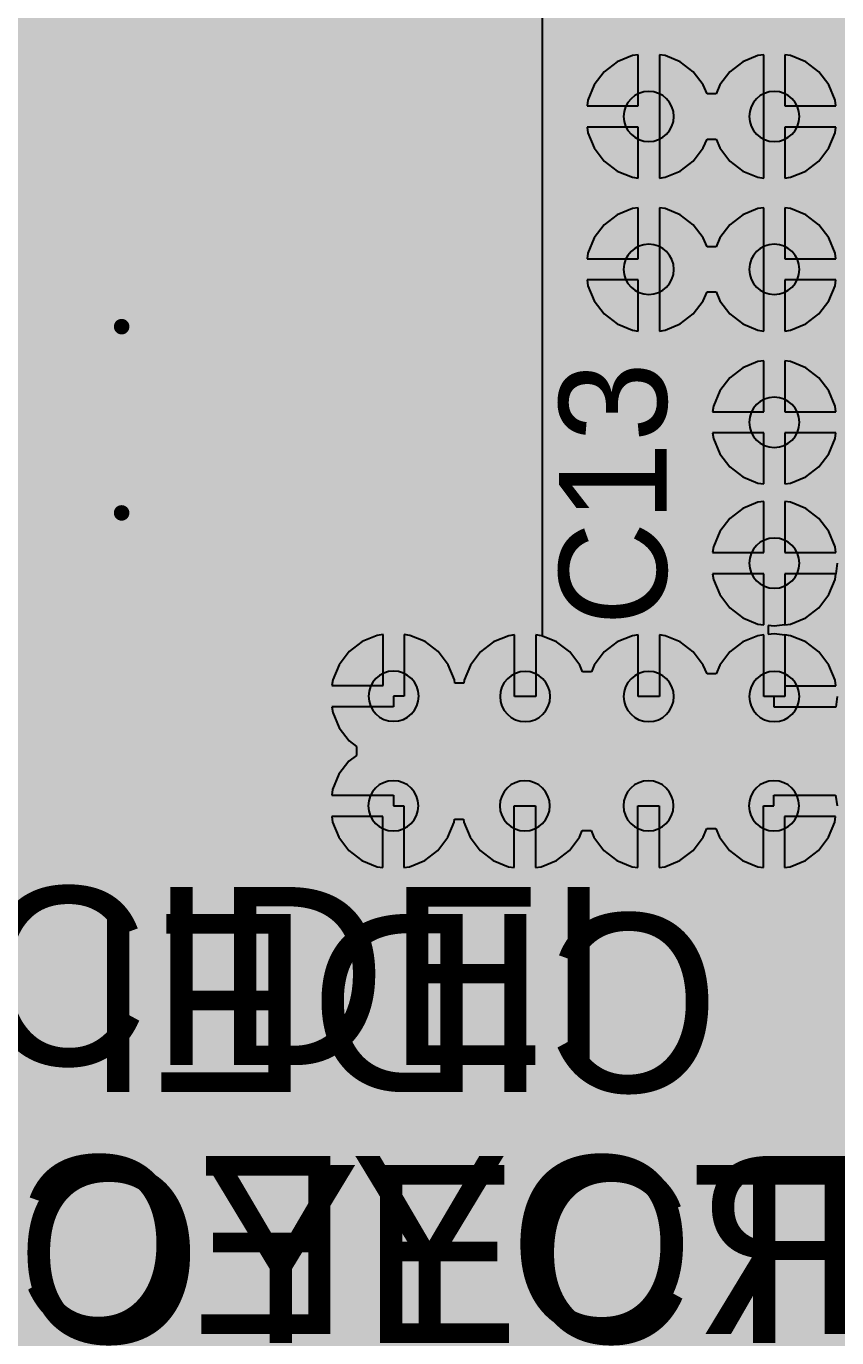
# Model space of a CAD drawing. Extents: x 0.11 to 5.41, y 1.37 to 6.94.
# Drawn here: x 4.278 to 4.73, y 4.753 to 5.484 of the extents above; entities that cross this region are included whole.
import ezdxf

# ---------------------------------------------------------------- set-up
doc = ezdxf.new("R2010")
doc.units = 0
doc.layers.get('0').update_dxf_attribs({"linetype": 'CONTINUOUS'})
for name, color, linetype in [('BOTTOMLAYER', 5, 'CONTINUOUS'), ('BOTTOMOVERLAY', 54, 'CONTINUOUS'), ('BOTTOMSOLDER', 6, 'CONTINUOUS'), ('DRILLDRAWING', 1, 'CONTINUOUS'), ('MULTILAYER', 9, 'CONTINUOUS'), ('TOPLAYER', 1, 'CONTINUOUS'), ('TOPOVERLAY', 2, 'CONTINUOUS'), ('TOPPASTE', 8, 'CONTINUOUS'), ('TOPSOLDER', 216, 'CONTINUOUS')]:
    doc.layers.add(name, color=color, linetype=linetype)

# ---------------------------------------------------------------- blocks, each defined once
blk = doc.blocks.new('ABLS_XTAL_8')
at = {"layer": 'TOPLAYER'}
for points, const_width in [([(-0.24213, 0.04134), (-0.24213, -0.04134)], 0.11024), ([(-0.13189, 0.04134), (-0.13189, -0.04134)], 0.11024), ([(0.13189, 0.04134), (0.13189, -0.04134)], 0.11024), ([(0.24213, 0.04134), (0.24213, -0.04134)], 0.11024), ([(-0.29724, 0.02067), (-0.07677, 0.02067)], 0.04134), ([(0.07677, 0.02067), (0.29724, 0.02067)], 0.04134), ([(-0.29724, -0.02067), (-0.07677, -0.02067)], 0.04134), ([(0.07677, -0.02067), (0.29724, -0.02067)], 0.04134)]:
    blk.add_lwpolyline(points, dxfattribs=dict(at, const_width=const_width))
at = {"layer": 'TOPLAYER', "const_width": 0.04134}
for points in [[(-0.20768, 0, 1), (-0.16634, 0, 1)], [(0.16634, 0, 1), (0.20768, 0, 1)]]:
    blk.add_lwpolyline(points, format="xyb", close=True, dxfattribs=at)
at = {"layer": 'TOPOVERLAY', "const_width": 0.01}
for points in [[(-0.35433, 0.11236), (0.35433, 0.11236)], [(-0.35433, 0.11236), (-0.35433, -0.11118)], [(0.35433, 0.11236), (0.35433, -0.11118)], [(-0.35433, -0.11118), (0.35433, -0.11118)]]:
    blk.add_lwpolyline(points, dxfattribs=at)
at = {"layer": 'TOPOVERLAY', "const_width": 0.005}
for points in [[(-0.35683, 0.11236, 1), (-0.35183, 0.11236, 1)], [(-0.35683, 0.11236, 1), (-0.35183, 0.11236, 1)], [(0.35183, 0.11236, 1), (0.35683, 0.11236, 1)], [(0.35183, 0.11236, 1), (0.35683, 0.11236, 1)], [(-0.35683, -0.11118, 1), (-0.35183, -0.11118, 1)], [(-0.35683, -0.11118, 1), (-0.35183, -0.11118, 1)], [(0.35183, -0.11118, 1), (0.35683, -0.11118, 1)], [(0.35183, -0.11118, 1), (0.35683, -0.11118, 1)]]:
    blk.add_lwpolyline(points, format="xyb", close=True, dxfattribs=at)
at = {"layer": 'TOPPASTE'}
for points, const_width in [([(-0.24213, 0.04134), (-0.24213, -0.04134)], 0.11024), ([(-0.13189, 0.04134), (-0.13189, -0.04134)], 0.11024), ([(0.13189, 0.04134), (0.13189, -0.04134)], 0.11024), ([(0.24213, 0.04134), (0.24213, -0.04134)], 0.11024), ([(-0.29724, 0.02067), (-0.07677, 0.02067)], 0.04134), ([(0.07677, 0.02067), (0.29724, 0.02067)], 0.04134), ([(-0.29724, -0.02067), (-0.07677, -0.02067)], 0.04134), ([(0.07677, -0.02067), (0.29724, -0.02067)], 0.04134)]:
    blk.add_lwpolyline(points, dxfattribs=dict(at, const_width=const_width))
at = {"layer": 'TOPPASTE', "const_width": 0.04134}
for points in [[(-0.20768, 0, 1), (-0.16634, 0, 1)], [(0.16634, 0, 1), (0.20768, 0, 1)]]:
    blk.add_lwpolyline(points, format="xyb", close=True, dxfattribs=at)
at = {"layer": 'TOPSOLDER'}
for points, const_width in [([(-0.24705, 0.05118), (-0.24705, -0.05118)], 0.12008), ([(-0.12697, 0.05118), (-0.12697, -0.05118)], 0.12008), ([(0.12697, 0.05118), (0.12697, -0.05118)], 0.12008), ([(0.24705, 0.05118), (0.24705, -0.05118)], 0.12008), ([(-0.30709, 0.02559), (-0.06693, 0.02559)], 0.05118), ([(0.06693, 0.02559), (0.30709, 0.02559)], 0.05118), ([(-0.30709, -0.02559), (-0.06693, -0.02559)], 0.05118), ([(0.06693, -0.02559), (0.30709, -0.02559)], 0.05118)]:
    blk.add_lwpolyline(points, dxfattribs=dict(at, const_width=const_width))
at = {"layer": 'TOPSOLDER', "const_width": 0.05118}
for points in [[(-0.2126, 0, 1), (-0.16142, 0, 1)], [(0.16142, 0, 1), (0.2126, 0, 1)]]:
    blk.add_lwpolyline(points, format="xyb", close=True, dxfattribs=at)
blk = doc.blocks.new('0805__2012__P_______86')
at = {"layer": 'TOPLAYER'}
for points, const_width in [([(-0.00787, 0.02559), (-0.00787, -0.02559)], 0.01575), ([(0.00787, 0.02559), (0.00787, -0.02559)], 0.01575), ([(0.05512, 0.02559), (0.05512, -0.02559)], 0.01575), ([(0.07087, 0.02559), (0.07087, -0.02559)], 0.01575), ([(-0.01575, 0.0128), (0.01575, 0.0128)], 0.02559), ([(0.04724, 0.0128), (0.07874, 0.0128)], 0.02559), ([(-0.01575, -0.0128), (0.01575, -0.0128)], 0.02559), ([(0.04724, -0.0128), (0.07874, -0.0128)], 0.02559)]:
    blk.add_lwpolyline(points, dxfattribs=dict(at, const_width=const_width))
at = {"layer": 'TOPLAYER', "const_width": 0.01575}
for points in [[(-0.00787, 0, 1), (0.00787, 0, 1)], [(0.05512, 0, 1), (0.07087, 0, 1)]]:
    blk.add_lwpolyline(points, format="xyb", close=True, dxfattribs=at)
at = {"layer": 'TOPOVERLAY', "const_width": 0.01}
for points in [[(0.09843, 0.03937), (-0.03937, 0.03937)], [(-0.03937, -0.03937), (-0.03937, 0.03937)], [(-0.0315, 0.03937), (-0.03937, 0.03937)], [(0.09843, -0.03937), (0.09843, 0.03937)], [(0.09843, -0.03937), (-0.03937, -0.03937)]]:
    blk.add_lwpolyline(points, dxfattribs=at)
at = {"layer": 'TOPOVERLAY', "const_width": 0.005}
for points in [[(-0.04187, 0.03937, 1), (-0.03687, 0.03937, 1)], [(-0.04187, 0.03937, 1), (-0.03687, 0.03937, 1)], [(-0.04187, 0.03937, 1), (-0.03687, 0.03937, 1)], [(-0.034, 0.03937, 1), (-0.029, 0.03937, 1)], [(0.09593, 0.03937, 1), (0.10093, 0.03937, 1)], [(0.09593, 0.03937, 1), (0.10093, 0.03937, 1)], [(-0.04187, -0.03937, 1), (-0.03687, -0.03937, 1)], [(-0.04187, -0.03937, 1), (-0.03687, -0.03937, 1)], [(0.09593, -0.03937, 1), (0.10093, -0.03937, 1)], [(0.09593, -0.03937, 1), (0.10093, -0.03937, 1)]]:
    blk.add_lwpolyline(points, format="xyb", close=True, dxfattribs=at)
at = {"layer": 'TOPPASTE'}
for points, const_width in [([(-0.00787, 0.02559), (-0.00787, -0.02559)], 0.01575), ([(0.00787, 0.02559), (0.00787, -0.02559)], 0.01575), ([(0.05512, 0.02559), (0.05512, -0.02559)], 0.01575), ([(0.07087, 0.02559), (0.07087, -0.02559)], 0.01575), ([(-0.01575, 0.0128), (0.01575, 0.0128)], 0.02559), ([(0.04724, 0.0128), (0.07874, 0.0128)], 0.02559), ([(-0.01575, -0.0128), (0.01575, -0.0128)], 0.02559), ([(0.04724, -0.0128), (0.07874, -0.0128)], 0.02559)]:
    blk.add_lwpolyline(points, dxfattribs=dict(at, const_width=const_width))
at = {"layer": 'TOPPASTE', "const_width": 0.01575}
for points in [[(-0.00787, 0, 1), (0.00787, 0, 1)], [(0.05512, 0, 1), (0.07087, 0, 1)]]:
    blk.add_lwpolyline(points, format="xyb", close=True, dxfattribs=at)
at = {"layer": 'TOPSOLDER'}
for points, const_width in [([(-0.0128, 0.03543), (-0.0128, -0.03543)], 0.02559), ([(0.0128, 0.03543), (0.0128, -0.03543)], 0.02559), ([(0.0502, 0.03543), (0.0502, -0.03543)], 0.02559), ([(0.07579, 0.03543), (0.07579, -0.03543)], 0.02559), ([(-0.02559, 0.01772), (0.02559, 0.01772)], 0.03543), ([(0.0374, 0.01772), (0.08858, 0.01772)], 0.03543), ([(-0.02559, -0.01772), (0.02559, -0.01772)], 0.03543), ([(0.0374, -0.01772), (0.08858, -0.01772)], 0.03543)]:
    blk.add_lwpolyline(points, dxfattribs=dict(at, const_width=const_width))
at = {"layer": 'TOPSOLDER', "const_width": 0.02559}
for points in [[(-0.0128, 0, 1), (0.0128, 0, 1)], [(0.0502, 0, 1), (0.07579, 0, 1)]]:
    blk.add_lwpolyline(points, format="xyb", close=True, dxfattribs=at)
blk = doc.blocks.new('0805__2012__P_______87')
at = {"layer": 'TOPLAYER'}
for points, const_width in [([(-0.00787, 0.02559), (-0.00787, -0.02559)], 0.01575), ([(0.00787, 0.02559), (0.00787, -0.02559)], 0.01575), ([(0.05512, 0.02559), (0.05512, -0.02559)], 0.01575), ([(0.07087, 0.02559), (0.07087, -0.02559)], 0.01575), ([(-0.01575, 0.0128), (0.01575, 0.0128)], 0.02559), ([(0.04724, 0.0128), (0.07874, 0.0128)], 0.02559), ([(-0.01575, -0.0128), (0.01575, -0.0128)], 0.02559), ([(0.04724, -0.0128), (0.07874, -0.0128)], 0.02559)]:
    blk.add_lwpolyline(points, dxfattribs=dict(at, const_width=const_width))
at = {"layer": 'TOPLAYER', "const_width": 0.01575}
for points in [[(-0.00787, 0, 1), (0.00787, 0, 1)], [(0.05512, 0, 1), (0.07087, 0, 1)]]:
    blk.add_lwpolyline(points, format="xyb", close=True, dxfattribs=at)
at = {"layer": 'TOPOVERLAY', "const_width": 0.01}
for points in [[(-0.03937, 0.03937), (0.09843, 0.03937)], [(-0.03937, 0.03937), (-0.03937, -0.03937)], [(-0.03937, 0.03937), (-0.0315, 0.03937)], [(0.09843, 0.03937), (0.09843, -0.03937)], [(-0.03937, -0.03937), (0.09843, -0.03937)]]:
    blk.add_lwpolyline(points, dxfattribs=at)
at = {"layer": 'TOPOVERLAY', "const_width": 0.005}
for points in [[(-0.04187, 0.03937, 1), (-0.03687, 0.03937, 1)], [(-0.04187, 0.03937, 1), (-0.03687, 0.03937, 1)], [(-0.04187, 0.03937, 1), (-0.03687, 0.03937, 1)], [(-0.034, 0.03937, 1), (-0.029, 0.03937, 1)], [(0.09593, 0.03937, 1), (0.10093, 0.03937, 1)], [(0.09593, 0.03937, 1), (0.10093, 0.03937, 1)], [(-0.04187, -0.03937, 1), (-0.03687, -0.03937, 1)], [(-0.04187, -0.03937, 1), (-0.03687, -0.03937, 1)], [(0.09593, -0.03937, 1), (0.10093, -0.03937, 1)], [(0.09593, -0.03937, 1), (0.10093, -0.03937, 1)]]:
    blk.add_lwpolyline(points, format="xyb", close=True, dxfattribs=at)
at = {"layer": 'TOPPASTE'}
for points, const_width in [([(-0.00787, 0.02559), (-0.00787, -0.02559)], 0.01575), ([(0.00787, 0.02559), (0.00787, -0.02559)], 0.01575), ([(0.05512, 0.02559), (0.05512, -0.02559)], 0.01575), ([(0.07087, 0.02559), (0.07087, -0.02559)], 0.01575), ([(-0.01575, 0.0128), (0.01575, 0.0128)], 0.02559), ([(0.04724, 0.0128), (0.07874, 0.0128)], 0.02559), ([(-0.01575, -0.0128), (0.01575, -0.0128)], 0.02559), ([(0.04724, -0.0128), (0.07874, -0.0128)], 0.02559)]:
    blk.add_lwpolyline(points, dxfattribs=dict(at, const_width=const_width))
at = {"layer": 'TOPPASTE', "const_width": 0.01575}
for points in [[(-0.00787, 0, 1), (0.00787, 0, 1)], [(0.05512, 0, 1), (0.07087, 0, 1)]]:
    blk.add_lwpolyline(points, format="xyb", close=True, dxfattribs=at)
at = {"layer": 'TOPSOLDER'}
for points, const_width in [([(-0.0128, 0.03543), (-0.0128, -0.03543)], 0.02559), ([(0.0128, 0.03543), (0.0128, -0.03543)], 0.02559), ([(0.0502, 0.03543), (0.0502, -0.03543)], 0.02559), ([(0.07579, 0.03543), (0.07579, -0.03543)], 0.02559), ([(-0.02559, 0.01772), (0.02559, 0.01772)], 0.03543), ([(0.0374, 0.01772), (0.08858, 0.01772)], 0.03543), ([(-0.02559, -0.01772), (0.02559, -0.01772)], 0.03543), ([(0.0374, -0.01772), (0.08858, -0.01772)], 0.03543)]:
    blk.add_lwpolyline(points, dxfattribs=dict(at, const_width=const_width))
at = {"layer": 'TOPSOLDER', "const_width": 0.02559}
for points in [[(-0.0128, 0, 1), (0.0128, 0, 1)], [(0.0502, 0, 1), (0.07579, 0, 1)]]:
    blk.add_lwpolyline(points, format="xyb", close=True, dxfattribs=at)

msp = doc.modelspace()

# ---------------------------------------------------------------- linework, layer by layer
at = {"layer": 'BOTTOMLAYER'}
for p, q in [((4.60743, 5.46457), (4.60015, 5.45898)), ((4.6159, 5.46808), (4.60743, 5.46457)), ((4.61909, 5.4685), (4.6159, 5.46808)), ((4.61909, 5.44004), (4.61909, 5.4685)), ((4.6341, 5.46808), (4.63091, 5.4685)), ((4.63091, 5.4685), (4.63091, 5.43412)), ((4.64257, 5.46457), (4.6341, 5.46808)), ((4.64985, 5.45898), (4.64257, 5.46457)), ((4.67743, 5.46457), (4.67015, 5.45898)), ((4.6859, 5.46808), (4.67743, 5.46457)), ((4.68909, 5.4685), (4.6859, 5.46808)), ((4.68909, 5.43412), (4.68909, 5.4685)), ((4.7041, 5.46808), (4.70091, 5.4685)), ((4.70091, 5.4685), (4.70091, 5.44004)), ((4.71257, 5.46457), (4.7041, 5.46808)), ((4.71985, 5.45898), (4.71257, 5.46457)), ((4.60015, 5.45898), (4.59457, 5.45171)), ((4.65543, 5.45171), (4.64985, 5.45898)), ((4.67015, 5.45898), (4.66457, 5.45171)), ((4.72543, 5.45171), (4.71985, 5.45898)), ((4.59457, 5.45171), (4.59105, 5.44323)), ((4.6575, 5.44672), (4.65543, 5.45171)), ((4.66457, 5.45171), (4.6625, 5.44672)), ((4.72895, 5.44323), (4.72543, 5.45171)), ((4.59105, 5.44323), (4.59063, 5.44004)), ((4.6625, 5.44672), (4.6575, 5.44672)), ((4.72937, 5.44004), (4.72895, 5.44323)), ((4.59063, 5.44004), (4.61909, 5.44004)), ((4.70091, 5.44004), (4.72937, 5.44004)), ((4.61909, 5.42823), (4.59063, 5.42823)), ((4.59063, 5.42823), (4.59105, 5.42504)), ((4.61909, 5.39977), (4.61909, 5.42823)), ((4.63091, 5.43412), (4.63091, 5.39977)), ((4.68909, 5.39977), (4.68909, 5.43412)), ((4.72937, 5.42823), (4.70091, 5.42823)), ((4.70091, 5.42823), (4.70091, 5.39977)), ((4.72895, 5.42504), (4.72937, 5.42823)), ((4.59105, 5.42504), (4.59457, 5.41656)), ((4.65543, 5.41656), (4.6575, 5.42155)), ((4.6575, 5.42155), (4.6625, 5.42155)), ((4.6625, 5.42155), (4.66457, 5.41656)), ((4.72543, 5.41656), (4.72895, 5.42504)), ((4.59457, 5.41656), (4.60015, 5.40928)), ((4.64985, 5.40928), (4.65543, 5.41656)), ((4.66457, 5.41656), (4.67015, 5.40928)), ((4.71985, 5.40928), (4.72543, 5.41656)), ((4.60015, 5.40928), (4.60743, 5.4037)), ((4.64257, 5.4037), (4.64985, 5.40928)), ((4.67015, 5.40928), (4.67743, 5.4037)), ((4.71257, 5.4037), (4.71985, 5.40928)), ((4.60743, 5.4037), (4.6159, 5.40019)), ((4.6159, 5.40019), (4.61909, 5.39977)), ((4.63091, 5.39977), (4.6341, 5.40019)), ((4.6341, 5.40019), (4.64257, 5.4037)), ((4.67743, 5.4037), (4.6859, 5.40019)), ((4.6859, 5.40019), (4.68909, 5.39977)), ((4.70091, 5.39977), (4.7041, 5.40019)), ((4.7041, 5.40019), (4.71257, 5.4037)), ((4.60743, 5.37927), (4.60015, 5.37369)), ((4.6159, 5.38278), (4.60743, 5.37927)), ((4.61909, 5.3832), (4.6159, 5.38278)), ((4.61909, 5.35474), (4.61909, 5.3832)), ((4.6341, 5.38278), (4.63091, 5.3832)), ((4.63091, 5.3832), (4.63091, 5.34883)), ((4.64257, 5.37927), (4.6341, 5.38278)), ((4.64985, 5.37369), (4.64257, 5.37927)), ((4.67743, 5.37927), (4.67015, 5.37369)), ((4.6859, 5.38278), (4.67743, 5.37927)), ((4.68909, 5.3832), (4.6859, 5.38278)), ((4.68909, 5.34883), (4.68909, 5.3832)), ((4.7041, 5.38278), (4.70091, 5.3832)), ((4.70091, 5.3832), (4.70091, 5.35474)), ((4.71257, 5.37927), (4.7041, 5.38278)), ((4.71985, 5.37369), (4.71257, 5.37927)), ((4.60015, 5.37369), (4.59457, 5.36641)), ((4.65543, 5.36641), (4.64985, 5.37369)), ((4.67015, 5.37369), (4.66457, 5.36641)), ((4.72543, 5.36641), (4.71985, 5.37369)), ((4.59457, 5.36641), (4.59105, 5.35793)), ((4.6575, 5.36142), (4.65543, 5.36641)), ((4.66457, 5.36641), (4.6625, 5.36142)), ((4.72895, 5.35793), (4.72543, 5.36641)), ((4.59105, 5.35793), (4.59063, 5.35474)), ((4.59063, 5.35474), (4.61909, 5.35474)), ((4.6625, 5.36142), (4.6575, 5.36142)), ((4.70091, 5.35474), (4.72937, 5.35474)), ((4.72937, 5.35474), (4.72895, 5.35793)), ((4.63091, 5.34883), (4.63091, 5.31447)), ((4.68909, 5.31447), (4.68909, 5.34883)), ((4.61909, 5.34293), (4.59063, 5.34293)), ((4.59063, 5.34293), (4.59105, 5.33974)), ((4.61909, 5.31447), (4.61909, 5.34293)), ((4.72937, 5.34293), (4.70091, 5.34293)), ((4.70091, 5.34293), (4.70091, 5.31447)), ((4.72895, 5.33974), (4.72937, 5.34293)), ((4.59105, 5.33974), (4.59457, 5.33127)), ((4.65543, 5.33127), (4.6575, 5.33625)), ((4.6575, 5.33625), (4.6625, 5.33625)), ((4.6625, 5.33625), (4.66457, 5.33127)), ((4.72543, 5.33127), (4.72895, 5.33974)), ((4.59457, 5.33127), (4.60015, 5.32399)), ((4.64985, 5.32399), (4.65543, 5.33127)), ((4.66457, 5.33127), (4.67015, 5.32399)), ((4.71985, 5.32399), (4.72543, 5.33127)), ((4.60015, 5.32399), (4.60743, 5.3184)), ((4.60743, 5.3184), (4.6159, 5.31489)), ((4.6341, 5.31489), (4.64257, 5.3184)), ((4.64257, 5.3184), (4.64985, 5.32399)), ((4.67015, 5.32399), (4.67743, 5.3184)), ((4.67743, 5.3184), (4.6859, 5.31489)), ((4.7041, 5.31489), (4.71257, 5.3184)), ((4.71257, 5.3184), (4.71985, 5.32399)), ((4.6159, 5.31489), (4.61909, 5.31447)), ((4.63091, 5.31447), (4.6341, 5.31489)), ((4.6859, 5.31489), (4.68909, 5.31447)), ((4.70091, 5.31447), (4.7041, 5.31489)), ((4.6859, 5.29749), (4.67743, 5.29398)), ((4.68909, 5.29791), (4.6859, 5.29749)), ((4.68909, 5.26945), (4.68909, 5.29791)), ((4.7041, 5.29749), (4.70091, 5.29791)), ((4.70091, 5.29791), (4.70091, 5.26945)), ((4.71257, 5.29398), (4.7041, 5.29749)), ((4.67743, 5.29398), (4.67015, 5.28839)), ((4.71985, 5.28839), (4.71257, 5.29398)), ((4.67015, 5.28839), (4.66457, 5.28111)), ((4.72543, 5.28111), (4.71985, 5.28839)), ((4.66457, 5.28111), (4.66105, 5.27264)), ((4.72895, 5.27264), (4.72543, 5.28111)), ((4.66105, 5.27264), (4.66063, 5.26945)), ((4.66063, 5.26945), (4.68909, 5.26945)), ((4.70091, 5.26945), (4.72937, 5.26945)), ((4.72937, 5.26945), (4.72895, 5.27264)), ((4.68909, 5.25764), (4.66063, 5.25764)), ((4.66063, 5.25764), (4.66105, 5.25445)), ((4.66105, 5.25445), (4.66457, 5.24597)), ((4.68909, 5.22918), (4.68909, 5.25764)), ((4.72937, 5.25764), (4.70091, 5.25764)), ((4.70091, 5.25764), (4.70091, 5.22918)), ((4.72543, 5.24597), (4.72895, 5.25445)), ((4.72895, 5.25445), (4.72937, 5.25764)), ((4.66457, 5.24597), (4.67015, 5.23869)), ((4.71985, 5.23869), (4.72543, 5.24597)), ((4.67015, 5.23869), (4.67743, 5.23311)), ((4.71257, 5.23311), (4.71985, 5.23869)), ((4.67743, 5.23311), (4.6859, 5.2296)), ((4.7041, 5.2296), (4.71257, 5.23311)), ((4.6859, 5.2296), (4.68909, 5.22918)), ((4.70091, 5.22918), (4.7041, 5.2296)), ((4.6859, 5.21895), (4.67743, 5.21543)), ((4.68909, 5.21937), (4.6859, 5.21895)), ((4.68909, 5.19091), (4.68909, 5.21937)), ((4.7041, 5.21895), (4.70091, 5.21937)), ((4.70091, 5.21937), (4.70091, 5.19091)), ((4.71257, 5.21543), (4.7041, 5.21895)), ((4.67015, 5.20985), (4.66457, 5.20257)), ((4.67743, 5.21543), (4.67015, 5.20985)), ((4.71985, 5.20985), (4.71257, 5.21543)), ((4.72543, 5.20257), (4.71985, 5.20985)), ((4.66457, 5.20257), (4.66105, 5.1941)), ((4.72895, 5.1941), (4.72543, 5.20257)), ((4.66105, 5.1941), (4.66063, 5.19091)), ((4.72937, 5.19091), (4.72895, 5.1941)), ((4.66063, 5.19091), (4.68909, 5.19091)), ((4.70091, 5.19091), (4.72937, 5.19091)), ((4.73015, 5.185), (4.72937, 5.17909)), ((4.68909, 5.17909), (4.66063, 5.17909)), ((4.66063, 5.17909), (4.66105, 5.1759)), ((4.66105, 5.1759), (4.66457, 5.16743)), ((4.68909, 5.15063), (4.68909, 5.17909)), ((4.72937, 5.17909), (4.70091, 5.17909)), ((4.70091, 5.17909), (4.70091, 5.15063)), ((4.66457, 5.16743), (4.67015, 5.16015)), ((4.67015, 5.16015), (4.67743, 5.15457)), ((4.67743, 5.15457), (4.6859, 5.15105)), ((4.6859, 5.15105), (4.68909, 5.15063)), ((4.695, 5.14985), (4.69167, 5.15029)), ((4.69167, 5.15029), (4.69167, 5.1453)), ((4.70091, 5.15063), (4.695, 5.14985)), ((4.47362, 5.14471), (4.46514, 5.1412)), ((4.47681, 5.14513), (4.47362, 5.14471)), ((4.47681, 5.11667), (4.47681, 5.14513)), ((4.49181, 5.14471), (4.48862, 5.14513)), ((4.48862, 5.14513), (4.48862, 5.11076)), ((4.50029, 5.1412), (4.49181, 5.14471)), ((4.54695, 5.14454), (4.53848, 5.14103)), ((4.55014, 5.14496), (4.54695, 5.14454)), ((4.55014, 5.11058), (4.55014, 5.14496)), ((4.56514, 5.14454), (4.56195, 5.14496)), ((4.56195, 5.14496), (4.56195, 5.11058)), ((4.57362, 5.14103), (4.56514, 5.14454)), ((4.6159, 5.14454), (4.60743, 5.14103)), ((4.61909, 5.14496), (4.6159, 5.14454)), ((4.61909, 5.11058), (4.61909, 5.14496)), ((4.6341, 5.14454), (4.63091, 5.14496)), ((4.63091, 5.14496), (4.63091, 5.11058)), ((4.64257, 5.14103), (4.6341, 5.14454)), ((4.6859, 5.14454), (4.67743, 5.14103)), ((4.68909, 5.14496), (4.6859, 5.14454)), ((4.68909, 5.11058), (4.68909, 5.14496)), ((4.69167, 5.1453), (4.695, 5.14574)), ((4.695, 5.14574), (4.70091, 5.14496)), ((4.70091, 5.14496), (4.70091, 5.11058)), ((4.45786, 5.13562), (4.45228, 5.12834)), ((4.46514, 5.1412), (4.45786, 5.13562)), ((4.50756, 5.13562), (4.50029, 5.1412)), ((4.51315, 5.12834), (4.50756, 5.13562)), ((4.5312, 5.13544), (4.52561, 5.12816)), ((4.53848, 5.14103), (4.5312, 5.13544)), ((4.5809, 5.13544), (4.57362, 5.14103)), ((4.58648, 5.12816), (4.5809, 5.13544)), ((4.60015, 5.13544), (4.59457, 5.12816)), ((4.60743, 5.14103), (4.60015, 5.13544)), ((4.64985, 5.13544), (4.64257, 5.14103)), ((4.65543, 5.12816), (4.64985, 5.13544)), ((4.67015, 5.13544), (4.66457, 5.12816)), ((4.67743, 5.14103), (4.67015, 5.13544)), ((4.45228, 5.12834), (4.44877, 5.11986)), ((4.51666, 5.11986), (4.51315, 5.12834)), ((4.52561, 5.12816), (4.5221, 5.11969)), ((4.58802, 5.12444), (4.58648, 5.12816)), ((4.59457, 5.12816), (4.59302, 5.12444)), ((4.6575, 5.12318), (4.65543, 5.12816)), ((4.66457, 5.12816), (4.6625, 5.12318)), ((4.59302, 5.12444), (4.58802, 5.12444)), ((4.6625, 5.12318), (4.6575, 5.12318)), ((4.44877, 5.11986), (4.44835, 5.11667)), ((4.44835, 5.11667), (4.47681, 5.11667)), ((4.51689, 5.1181), (4.51666, 5.11986)), ((4.52189, 5.1181), (4.51689, 5.1181)), ((4.5221, 5.11969), (4.52189, 5.1181)), ((4.48862, 5.11076), (4.48272, 5.11076)), ((4.48272, 5.11076), (4.48272, 5.10486)), ((4.56195, 5.11058), (4.55014, 5.11058)), ((4.63091, 5.11058), (4.61909, 5.11058)), ((4.70091, 5.11058), (4.68909, 5.11058)), ((4.48272, 5.10486), (4.44835, 5.10486)), ((4.44835, 5.10486), (4.44877, 5.10167)), ((4.44877, 5.10167), (4.45228, 5.0932)), ((4.45228, 5.0932), (4.45786, 5.08592)), ((4.45786, 5.08592), (4.46197, 5.08277)), ((4.46197, 5.07777), (4.45771, 5.0745)), ((4.46197, 5.08277), (4.46197, 5.07777)), ((4.45771, 5.0745), (4.45212, 5.06722)), ((4.45212, 5.06722), (4.44861, 5.05874)), ((4.44861, 5.05874), (4.44819, 5.05555)), ((4.44819, 5.05555), (4.48257, 5.05555)), ((4.48257, 5.05555), (4.48257, 5.04966)), ((4.69483, 5.04966), (4.69483, 5.05555)), ((4.69483, 5.05555), (4.72921, 5.05555)), ((4.72921, 5.05555), (4.72999, 5.04965)), ((4.48257, 5.04966), (4.48846, 5.04966)), ((4.48846, 5.04966), (4.48846, 5.01528)), ((4.54998, 5.01528), (4.54998, 5.04966)), ((4.54998, 5.04966), (4.5618, 5.04966)), ((4.5618, 5.04966), (4.5618, 5.01528)), ((4.61894, 5.01528), (4.61894, 5.04966)), ((4.61894, 5.04966), (4.63075, 5.04966)), ((4.63075, 5.04966), (4.63075, 5.01528)), ((4.68894, 5.01528), (4.68894, 5.04966)), ((4.68894, 5.04966), (4.69483, 5.04966)), ((4.47665, 5.04374), (4.44819, 5.04374)), ((4.44819, 5.04374), (4.44861, 5.04055)), ((4.44861, 5.04055), (4.45212, 5.03207)), ((4.47665, 5.01528), (4.47665, 5.04374)), ((4.51299, 5.03207), (4.5165, 5.04055)), ((4.5165, 5.04055), (4.51672, 5.04223)), ((4.51672, 5.04223), (4.52172, 5.04223)), ((4.52172, 5.04223), (4.52194, 5.04055)), ((4.52194, 5.04055), (4.52546, 5.03207)), ((4.72921, 5.04374), (4.70075, 5.04374)), ((4.70075, 5.04374), (4.70075, 5.01528)), ((4.72528, 5.03207), (4.72879, 5.04055)), ((4.72879, 5.04055), (4.72921, 5.04374)), ((4.58633, 5.03207), (4.58787, 5.0358)), ((4.58787, 5.0358), (4.59287, 5.0358)), ((4.59287, 5.0358), (4.59441, 5.03207)), ((4.65528, 5.03207), (4.65734, 5.03706)), ((4.65734, 5.03706), (4.66234, 5.03706)), ((4.66234, 5.03706), (4.66441, 5.03207)), ((4.45212, 5.03207), (4.45771, 5.0248)), ((4.50741, 5.0248), (4.51299, 5.03207)), ((4.52546, 5.03207), (4.53104, 5.0248)), ((4.58074, 5.0248), (4.58633, 5.03207)), ((4.59441, 5.03207), (4.59999, 5.0248)), ((4.64969, 5.0248), (4.65528, 5.03207)), ((4.66441, 5.03207), (4.66999, 5.0248)), ((4.71969, 5.0248), (4.72528, 5.03207)), ((4.45771, 5.0248), (4.46499, 5.01921)), ((4.46499, 5.01921), (4.47346, 5.0157)), ((4.49165, 5.0157), (4.50013, 5.01921)), ((4.50013, 5.01921), (4.50741, 5.0248)), ((4.53104, 5.0248), (4.53832, 5.01921)), ((4.53832, 5.01921), (4.54679, 5.0157)), ((4.56499, 5.0157), (4.57346, 5.01921)), ((4.57346, 5.01921), (4.58074, 5.0248)), ((4.59999, 5.0248), (4.60727, 5.01921)), ((4.60727, 5.01921), (4.61575, 5.0157)), ((4.63394, 5.0157), (4.64241, 5.01921)), ((4.64241, 5.01921), (4.64969, 5.0248)), ((4.66999, 5.0248), (4.67727, 5.01921)), ((4.67727, 5.01921), (4.68575, 5.0157)), ((4.70394, 5.0157), (4.71241, 5.01921)), ((4.71241, 5.01921), (4.71969, 5.0248)), ((4.47346, 5.0157), (4.47665, 5.01528)), ((4.48846, 5.01528), (4.49165, 5.0157)), ((4.54679, 5.0157), (4.54998, 5.01528)), ((4.5618, 5.01528), (4.56499, 5.0157)), ((4.61575, 5.0157), (4.61894, 5.01528)), ((4.63075, 5.01528), (4.63394, 5.0157)), ((4.68575, 5.0157), (4.68894, 5.01528)), ((4.70075, 5.01528), (4.70394, 5.0157))]:
    msp.add_line(p, q, dxfattribs=at)
at = {"layer": 'BOTTOMLAYER', "const_width": 0.011}
for points in [[(4.6055, 5.43413, 1), (4.6445, 5.43413, 1)], [(4.6755, 5.43413, 1), (4.7145, 5.43413, 1)], [(4.6055, 5.34884, 1), (4.6445, 5.34884, 1)], [(4.6755, 5.34884, 1), (4.7145, 5.34884, 1)], [(4.6755, 5.26354, 1), (4.7145, 5.26354, 1)], [(4.6755, 5.185, 1), (4.7145, 5.185, 1)], [(4.46321, 5.11077, 1), (4.50221, 5.11077, 1)], [(4.53655, 5.11059, 1), (4.57555, 5.11059, 1)], [(4.6055, 5.11059, 1), (4.6445, 5.11059, 1)], [(4.6755, 5.11059, 1), (4.7145, 5.11059, 1)], [(4.46306, 5.04965, 1), (4.50206, 5.04965, 1)], [(4.53639, 5.04965, 1), (4.57539, 5.04965, 1)], [(4.60534, 5.04965, 1), (4.64434, 5.04965, 1)], [(4.67534, 5.04965, 1), (4.71434, 5.04965, 1)]]:
    msp.add_lwpolyline(points, format="xyb", close=True, dxfattribs=at)
at = {"layer": 'BOTTOMLAYER'}
msp.add_solid([(4.10717, 4.74291), (5.00157, 4.74291), (4.10717, 5.90335), (5.00157, 5.90335)], dxfattribs=at)
at = {"layer": 'BOTTOMSOLDER', "const_width": 0.02084}
for points in [[(4.60058, 5.43413, 1), (4.64942, 5.43413, 1)], [(4.67058, 5.43413, 1), (4.71942, 5.43413, 1)], [(4.60058, 5.34884, 1), (4.64942, 5.34884, 1)], [(4.67058, 5.34884, 1), (4.71942, 5.34884, 1)], [(4.67058, 5.26354, 1), (4.71942, 5.26354, 1)], [(4.67058, 5.185, 1), (4.71942, 5.185, 1)], [(4.45829, 5.11077, 1), (4.50714, 5.11077, 1)], [(4.53163, 5.11059, 1), (4.58047, 5.11059, 1)], [(4.60058, 5.11059, 1), (4.64942, 5.11059, 1)], [(4.67058, 5.11059, 1), (4.71942, 5.11059, 1)], [(4.45814, 5.04965, 1), (4.50698, 5.04965, 1)], [(4.53147, 5.04965, 1), (4.58031, 5.04965, 1)], [(4.60042, 5.04965, 1), (4.64926, 5.04965, 1)], [(4.67042, 5.04965, 1), (4.71926, 5.04965, 1)]]:
    msp.add_lwpolyline(points, format="xyb", close=True, dxfattribs=at)
at = {"layer": 'DRILLDRAWING'}
for points in [[(4.611, 5.43413, 1), (4.639, 5.43413, 1)], [(4.681, 5.43413, 1), (4.709, 5.43413, 1)], [(4.611, 5.34884, 1), (4.639, 5.34884, 1)], [(4.681, 5.34884, 1), (4.709, 5.34884, 1)], [(4.681, 5.26354, 1), (4.709, 5.26354, 1)], [(4.681, 5.185, 1), (4.709, 5.185, 1)], [(4.46871, 5.11077, 1), (4.49671, 5.11077, 1)], [(4.54205, 5.11059, 1), (4.57005, 5.11059, 1)], [(4.611, 5.11059, 1), (4.639, 5.11059, 1)], [(4.681, 5.11059, 1), (4.709, 5.11059, 1)], [(4.46856, 5.04965, 1), (4.49656, 5.04965, 1)], [(4.54189, 5.04965, 1), (4.56989, 5.04965, 1)], [(4.61084, 5.04965, 1), (4.63884, 5.04965, 1)], [(4.68084, 5.04965, 1), (4.70884, 5.04965, 1)]]:
    msp.add_lwpolyline(points, format="xyb", close=True, dxfattribs=at)
at = {"layer": 'MULTILAYER', "const_width": 0.011}
for points in [[(4.6055, 5.43413, 1), (4.6445, 5.43413, 1)], [(4.6755, 5.43413, 1), (4.7145, 5.43413, 1)], [(4.6055, 5.34884, 1), (4.6445, 5.34884, 1)], [(4.6755, 5.34884, 1), (4.7145, 5.34884, 1)], [(4.6755, 5.26354, 1), (4.7145, 5.26354, 1)], [(4.6755, 5.185, 1), (4.7145, 5.185, 1)], [(4.46321, 5.11077, 1), (4.50221, 5.11077, 1)], [(4.53655, 5.11059, 1), (4.57555, 5.11059, 1)], [(4.6055, 5.11059, 1), (4.6445, 5.11059, 1)], [(4.6755, 5.11059, 1), (4.7145, 5.11059, 1)], [(4.46306, 5.04965, 1), (4.50206, 5.04965, 1)], [(4.53639, 5.04965, 1), (4.57539, 5.04965, 1)], [(4.60534, 5.04965, 1), (4.64434, 5.04965, 1)], [(4.67534, 5.04965, 1), (4.71434, 5.04965, 1)]]:
    msp.add_lwpolyline(points, format="xyb", close=True, dxfattribs=at)
at = {"layer": 'TOPLAYER'}
for p, q in [((4.56575, 5.14429), (4.56575, 5.65632)), ((4.60743, 5.46457), (4.60015, 5.45898)), ((4.6159, 5.46808), (4.60743, 5.46457)), ((4.61909, 5.4685), (4.6159, 5.46808)), ((4.61909, 5.44004), (4.61909, 5.4685)), ((4.6341, 5.46808), (4.63091, 5.4685)), ((4.63091, 5.4685), (4.63091, 5.43412)), ((4.64257, 5.46457), (4.6341, 5.46808)), ((4.64985, 5.45898), (4.64257, 5.46457)), ((4.67743, 5.46457), (4.67015, 5.45898)), ((4.6859, 5.46808), (4.67743, 5.46457)), ((4.68909, 5.4685), (4.6859, 5.46808)), ((4.68909, 5.43412), (4.68909, 5.4685)), ((4.7041, 5.46808), (4.70091, 5.4685)), ((4.70091, 5.4685), (4.70091, 5.44004)), ((4.71257, 5.46457), (4.7041, 5.46808)), ((4.71985, 5.45898), (4.71257, 5.46457)), ((4.60015, 5.45898), (4.59457, 5.45171)), ((4.65543, 5.45171), (4.64985, 5.45898)), ((4.67015, 5.45898), (4.66457, 5.45171)), ((4.72543, 5.45171), (4.71985, 5.45898)), ((4.59457, 5.45171), (4.59105, 5.44323)), ((4.6575, 5.44672), (4.65543, 5.45171)), ((4.66457, 5.45171), (4.6625, 5.44672)), ((4.72895, 5.44323), (4.72543, 5.45171)), ((4.59105, 5.44323), (4.59063, 5.44004)), ((4.6625, 5.44672), (4.6575, 5.44672)), ((4.72937, 5.44004), (4.72895, 5.44323)), ((4.59063, 5.44004), (4.61909, 5.44004)), ((4.70091, 5.44004), (4.72937, 5.44004)), ((4.61909, 5.42823), (4.59063, 5.42823)), ((4.59063, 5.42823), (4.59105, 5.42504)), ((4.61909, 5.39977), (4.61909, 5.42823)), ((4.63091, 5.43412), (4.63091, 5.39977)), ((4.68909, 5.39977), (4.68909, 5.43412)), ((4.72937, 5.42823), (4.70091, 5.42823)), ((4.70091, 5.42823), (4.70091, 5.39977)), ((4.72895, 5.42504), (4.72937, 5.42823)), ((4.59105, 5.42504), (4.59457, 5.41656)), ((4.65543, 5.41656), (4.6575, 5.42155)), ((4.6575, 5.42155), (4.6625, 5.42155)), ((4.6625, 5.42155), (4.66457, 5.41656)), ((4.72543, 5.41656), (4.72895, 5.42504)), ((4.59457, 5.41656), (4.60015, 5.40928)), ((4.64985, 5.40928), (4.65543, 5.41656)), ((4.66457, 5.41656), (4.67015, 5.40928)), ((4.71985, 5.40928), (4.72543, 5.41656)), ((4.60015, 5.40928), (4.60743, 5.4037)), ((4.64257, 5.4037), (4.64985, 5.40928)), ((4.67015, 5.40928), (4.67743, 5.4037)), ((4.71257, 5.4037), (4.71985, 5.40928)), ((4.60743, 5.4037), (4.6159, 5.40019)), ((4.6159, 5.40019), (4.61909, 5.39977)), ((4.63091, 5.39977), (4.6341, 5.40019)), ((4.6341, 5.40019), (4.64257, 5.4037)), ((4.67743, 5.4037), (4.6859, 5.40019)), ((4.6859, 5.40019), (4.68909, 5.39977)), ((4.70091, 5.39977), (4.7041, 5.40019)), ((4.7041, 5.40019), (4.71257, 5.4037)), ((4.60743, 5.37927), (4.60015, 5.37369)), ((4.6159, 5.38278), (4.60743, 5.37927)), ((4.61909, 5.3832), (4.6159, 5.38278)), ((4.61909, 5.35474), (4.61909, 5.3832)), ((4.6341, 5.38278), (4.63091, 5.3832)), ((4.63091, 5.3832), (4.63091, 5.34883)), ((4.64257, 5.37927), (4.6341, 5.38278)), ((4.64985, 5.37369), (4.64257, 5.37927)), ((4.67743, 5.37927), (4.67015, 5.37369)), ((4.6859, 5.38278), (4.67743, 5.37927)), ((4.68909, 5.3832), (4.6859, 5.38278)), ((4.68909, 5.34883), (4.68909, 5.3832)), ((4.7041, 5.38278), (4.70091, 5.3832)), ((4.70091, 5.3832), (4.70091, 5.35474)), ((4.71257, 5.37927), (4.7041, 5.38278)), ((4.71985, 5.37369), (4.71257, 5.37927)), ((4.60015, 5.37369), (4.59457, 5.36641)), ((4.65543, 5.36641), (4.64985, 5.37369)), ((4.67015, 5.37369), (4.66457, 5.36641)), ((4.72543, 5.36641), (4.71985, 5.37369)), ((4.59457, 5.36641), (4.59105, 5.35793)), ((4.6575, 5.36142), (4.65543, 5.36641)), ((4.66457, 5.36641), (4.6625, 5.36142)), ((4.72895, 5.35793), (4.72543, 5.36641)), ((4.59105, 5.35793), (4.59063, 5.35474)), ((4.59063, 5.35474), (4.61909, 5.35474)), ((4.6625, 5.36142), (4.6575, 5.36142)), ((4.70091, 5.35474), (4.72937, 5.35474)), ((4.72937, 5.35474), (4.72895, 5.35793)), ((4.63091, 5.34883), (4.63091, 5.31447)), ((4.68909, 5.31447), (4.68909, 5.34883)), ((4.61909, 5.34293), (4.59063, 5.34293)), ((4.59063, 5.34293), (4.59105, 5.33974)), ((4.61909, 5.31447), (4.61909, 5.34293)), ((4.72937, 5.34293), (4.70091, 5.34293)), ((4.70091, 5.34293), (4.70091, 5.31447)), ((4.72895, 5.33974), (4.72937, 5.34293)), ((4.59105, 5.33974), (4.59457, 5.33127)), ((4.65543, 5.33127), (4.6575, 5.33625)), ((4.6575, 5.33625), (4.6625, 5.33625)), ((4.6625, 5.33625), (4.66457, 5.33127)), ((4.72543, 5.33127), (4.72895, 5.33974)), ((4.59457, 5.33127), (4.60015, 5.32399)), ((4.64985, 5.32399), (4.65543, 5.33127)), ((4.66457, 5.33127), (4.67015, 5.32399)), ((4.71985, 5.32399), (4.72543, 5.33127)), ((4.60015, 5.32399), (4.60743, 5.3184)), ((4.60743, 5.3184), (4.6159, 5.31489)), ((4.6341, 5.31489), (4.64257, 5.3184)), ((4.64257, 5.3184), (4.64985, 5.32399)), ((4.67015, 5.32399), (4.67743, 5.3184)), ((4.67743, 5.3184), (4.6859, 5.31489)), ((4.7041, 5.31489), (4.71257, 5.3184)), ((4.71257, 5.3184), (4.71985, 5.32399)), ((4.6159, 5.31489), (4.61909, 5.31447)), ((4.63091, 5.31447), (4.6341, 5.31489)), ((4.6859, 5.31489), (4.68909, 5.31447)), ((4.70091, 5.31447), (4.7041, 5.31489)), ((4.6859, 5.29749), (4.67743, 5.29398)), ((4.68909, 5.29791), (4.6859, 5.29749)), ((4.68909, 5.26945), (4.68909, 5.29791)), ((4.7041, 5.29749), (4.70091, 5.29791)), ((4.70091, 5.29791), (4.70091, 5.26945)), ((4.71257, 5.29398), (4.7041, 5.29749)), ((4.67743, 5.29398), (4.67015, 5.28839)), ((4.71985, 5.28839), (4.71257, 5.29398)), ((4.67015, 5.28839), (4.66457, 5.28111)), ((4.72543, 5.28111), (4.71985, 5.28839)), ((4.66457, 5.28111), (4.66105, 5.27264)), ((4.72895, 5.27264), (4.72543, 5.28111)), ((4.66105, 5.27264), (4.66063, 5.26945)), ((4.66063, 5.26945), (4.68909, 5.26945)), ((4.70091, 5.26945), (4.72937, 5.26945)), ((4.72937, 5.26945), (4.72895, 5.27264)), ((4.68909, 5.25764), (4.66063, 5.25764)), ((4.66063, 5.25764), (4.66105, 5.25445)), ((4.66105, 5.25445), (4.66457, 5.24597)), ((4.68909, 5.22918), (4.68909, 5.25764)), ((4.72937, 5.25764), (4.70091, 5.25764)), ((4.70091, 5.25764), (4.70091, 5.22918)), ((4.72543, 5.24597), (4.72895, 5.25445)), ((4.72895, 5.25445), (4.72937, 5.25764)), ((4.66457, 5.24597), (4.67015, 5.23869)), ((4.71985, 5.23869), (4.72543, 5.24597)), ((4.67015, 5.23869), (4.67743, 5.23311)), ((4.71257, 5.23311), (4.71985, 5.23869)), ((4.67743, 5.23311), (4.6859, 5.2296)), ((4.7041, 5.2296), (4.71257, 5.23311)), ((4.6859, 5.2296), (4.68909, 5.22918)), ((4.70091, 5.22918), (4.7041, 5.2296)), ((4.6859, 5.21895), (4.67743, 5.21543)), ((4.68909, 5.21937), (4.6859, 5.21895)), ((4.68909, 5.19091), (4.68909, 5.21937)), ((4.7041, 5.21895), (4.70091, 5.21937)), ((4.70091, 5.21937), (4.70091, 5.19091)), ((4.71257, 5.21543), (4.7041, 5.21895)), ((4.67015, 5.20985), (4.66457, 5.20257)), ((4.67743, 5.21543), (4.67015, 5.20985)), ((4.71985, 5.20985), (4.71257, 5.21543)), ((4.72543, 5.20257), (4.71985, 5.20985)), ((4.66457, 5.20257), (4.66105, 5.1941)), ((4.72895, 5.1941), (4.72543, 5.20257)), ((4.66105, 5.1941), (4.66063, 5.19091)), ((4.72937, 5.19091), (4.72895, 5.1941)), ((4.66063, 5.19091), (4.68909, 5.19091)), ((4.70091, 5.19091), (4.72937, 5.19091)), ((4.68909, 5.17909), (4.66063, 5.17909)), ((4.66063, 5.17909), (4.66105, 5.1759)), ((4.66105, 5.1759), (4.66457, 5.16743)), ((4.68909, 5.15063), (4.68909, 5.17909)), ((4.72937, 5.17909), (4.70091, 5.17909)), ((4.70091, 5.17909), (4.70091, 5.15063)), ((4.72543, 5.16743), (4.72895, 5.1759)), ((4.72895, 5.1759), (4.72937, 5.17909)), ((4.66457, 5.16743), (4.67015, 5.16015)), ((4.71985, 5.16015), (4.72543, 5.16743)), ((4.67015, 5.16015), (4.67743, 5.15457)), ((4.71257, 5.15457), (4.71985, 5.16015)), ((4.67743, 5.15457), (4.6859, 5.15105)), ((4.6859, 5.15105), (4.68909, 5.15063)), ((4.70091, 5.15063), (4.7041, 5.15105)), ((4.7041, 5.15105), (4.71257, 5.15457)), ((4.57362, 5.14103), (4.56575, 5.14429)), ((4.6159, 5.14454), (4.60743, 5.14103)), ((4.61909, 5.14496), (4.6159, 5.14454)), ((4.61909, 5.11058), (4.61909, 5.14496)), ((4.6341, 5.14454), (4.63091, 5.14496)), ((4.63091, 5.14496), (4.63091, 5.11058)), ((4.64257, 5.14103), (4.6341, 5.14454)), ((4.6859, 5.14454), (4.67743, 5.14103)), ((4.68909, 5.14496), (4.6859, 5.14454)), ((4.68909, 5.11058), (4.68909, 5.14496)), ((4.7041, 5.14454), (4.70091, 5.14496)), ((4.70091, 5.14496), (4.70091, 5.1165)), ((4.71257, 5.14103), (4.7041, 5.14454)), ((4.5809, 5.13544), (4.57362, 5.14103)), ((4.58648, 5.12816), (4.5809, 5.13544)), ((4.60015, 5.13544), (4.59457, 5.12816)), ((4.60743, 5.14103), (4.60015, 5.13544)), ((4.64985, 5.13544), (4.64257, 5.14103)), ((4.65543, 5.12816), (4.64985, 5.13544)), ((4.67015, 5.13544), (4.66457, 5.12816)), ((4.67743, 5.14103), (4.67015, 5.13544)), ((4.71985, 5.13544), (4.71257, 5.14103)), ((4.72543, 5.12816), (4.71985, 5.13544)), ((4.58802, 5.12444), (4.58648, 5.12816)), ((4.59457, 5.12816), (4.59302, 5.12444)), ((4.6575, 5.12318), (4.65543, 5.12816)), ((4.66457, 5.12816), (4.6625, 5.12318)), ((4.72895, 5.11969), (4.72543, 5.12816)), ((4.59302, 5.12444), (4.58802, 5.12444)), ((4.6625, 5.12318), (4.6575, 5.12318)), ((4.70091, 5.1165), (4.72937, 5.1165)), ((4.72937, 5.1165), (4.72895, 5.11969)), ((4.63091, 5.11058), (4.61909, 5.11058)), ((4.69499, 5.11058), (4.68909, 5.11058)), ((4.69499, 5.10469), (4.69499, 5.11058)), ((4.73015, 5.11059), (4.72937, 5.10469)), ((4.72937, 5.10469), (4.69499, 5.10469))]:
    msp.add_line(p, q, dxfattribs=at)
for points, const_width in [([(4.6055, 5.43413, 1), (4.6445, 5.43413, 1)], 0.011), ([(4.6755, 5.43413, 1), (4.7145, 5.43413, 1)], 0.011), ([(4.6055, 5.34884, 1), (4.6445, 5.34884, 1)], 0.011), ([(4.6755, 5.34884, 1), (4.7145, 5.34884, 1)], 0.011), ([(4.32888, 5.3169, 1), (4.33321, 5.3169, 1)], 0.00433), ([(4.32888, 5.3169, 1), (4.33321, 5.3169, 1)], 0.00433), ([(4.49825, 5.27301, 1), (4.52384, 5.27301, 1)], 0.02559), ([(4.6462, 5.27301, 1), (4.67179, 5.27301, 1)], 0.02559), ([(4.6755, 5.26354, 1), (4.7145, 5.26354, 1)], 0.011), ([(4.32613, 5.21301, 1), (4.33597, 5.21301, 1)], 0.00984), ([(4.32912, 5.21002, 1), (4.33896, 5.21002, 1)], 0.00984), ([(4.32912, 5.21002, 1), (4.33896, 5.21002, 1)], 0.00984), ([(4.32888, 5.21301, 1), (4.33321, 5.21301, 1)], 0.00433), ([(4.50613, 5.21002, 1), (4.51597, 5.21002, 1)], 0.00984), ([(4.6755, 5.185, 1), (4.7145, 5.185, 1)], 0.011), ([(4.46321, 5.11077, 1), (4.50221, 5.11077, 1)], 0.011), ([(4.53655, 5.11059, 1), (4.57555, 5.11059, 1)], 0.011), ([(4.6055, 5.11059, 1), (4.6445, 5.11059, 1)], 0.011), ([(4.6755, 5.11059, 1), (4.7145, 5.11059, 1)], 0.011), ([(4.46306, 5.04965, 1), (4.50206, 5.04965, 1)], 0.011), ([(4.53639, 5.04965, 1), (4.57539, 5.04965, 1)], 0.011), ([(4.60534, 5.04965, 1), (4.64434, 5.04965, 1)], 0.011), ([(4.67534, 5.04965, 1), (4.71434, 5.04965, 1)], 0.011)]:
    msp.add_lwpolyline(points, format="xyb", close=True, dxfattribs=dict(at, const_width=const_width))
for points, const_width in [([(4.2074, 5.44055), (4.33105, 5.3169)], 0.00866), ([(4.33105, 5.21301), (4.33105, 5.3169)], 0.00866), ([(4.51105, 5.27301), (4.65899, 5.27301)], 0.05118), ([(4.33105, 5.21301), (4.33404, 5.21002)], 0.01969), ([(4.33404, 5.21002), (4.51105, 5.21002)], 0.01969), ([(4.1, 5.00945), (4.98413, 5.00945)], 0.00866), ([(4.09291, 4.98543), (4.98907, 4.98543)], 0.00866), ([(4.07898, 4.96378), (4.99637, 4.96378)], 0.00866), ([(4.07756, 4.93), (5.075, 4.93)], 0.00866), ([(4.06252, 4.90197), (4.96339, 4.90197)], 0.00866), ([(4.04504, 4.87638), (4.94213, 4.87638)], 0.00866), ([(3.93346, 4.85), (4.89976, 4.85)], 0.00866), ([(3.91575, 4.82717), (4.89364, 4.82717)], 0.00866), ([(3.90669, 4.80512), (4.88674, 4.80512)], 0.00866), ([(3.89016, 4.78465), (4.87826, 4.78465)], 0.00866), ([(3.87992, 4.76417), (4.86978, 4.76417)], 0.00866)]:
    msp.add_lwpolyline(points, dxfattribs=dict(at, const_width=const_width))
for points in [[(4.56575, 5.02835), (4.73555, 5.02835), (4.56575, 5.68092), (4.73555, 5.68092)], [(4.3842, 5.07323), (4.59165, 5.07323), (4.3842, 5.17228), (4.59165, 5.17228)], [(4.09783, 5.04569), (4.57354, 5.04569), (4.09783, 5.08626), (4.57354, 5.08626)], [(4.10705, 5.0248), (4.9505, 5.0248), (4.10705, 5.04569), (4.9505, 5.04569)]]:
    msp.add_solid(points, dxfattribs=at)
at = {"layer": 'TOPSOLDER', "const_width": 0.02084}
for points in [[(4.60058, 5.43413, 1), (4.64942, 5.43413, 1)], [(4.67058, 5.43413, 1), (4.71942, 5.43413, 1)], [(4.60058, 5.34884, 1), (4.64942, 5.34884, 1)], [(4.67058, 5.34884, 1), (4.71942, 5.34884, 1)], [(4.67058, 5.26354, 1), (4.71942, 5.26354, 1)], [(4.67058, 5.185, 1), (4.71942, 5.185, 1)], [(4.45829, 5.11077, 1), (4.50714, 5.11077, 1)], [(4.53163, 5.11059, 1), (4.58047, 5.11059, 1)], [(4.60058, 5.11059, 1), (4.64942, 5.11059, 1)], [(4.67058, 5.11059, 1), (4.71942, 5.11059, 1)], [(4.45814, 5.04965, 1), (4.50698, 5.04965, 1)], [(4.53147, 5.04965, 1), (4.58031, 5.04965, 1)], [(4.60042, 5.04965, 1), (4.64926, 5.04965, 1)], [(4.67042, 5.04965, 1), (4.71926, 5.04965, 1)]]:
    msp.add_lwpolyline(points, format="xyb", close=True, dxfattribs=at)

# ---------------------------------------------------------------- block references
for name, p, rotation in [('ABLS_XTAL_8', (4.33, 5.395), 90), ('0805__2012__P_______86', (4.51105, 5.58502), 270), ('0805__2012__P_______87', (4.51105, 5.21002), 90)]:
    msp.add_blockref(name, p, dxfattribs=dict(rotation=rotation))

# ---------------------------------------------------------------- texts
at = {"layer": 'BOTTOMOVERLAY', "text_generation_flag": 2}
for s, p in [('CIDEI', (4.665, 4.89)), ('PROYECTO', (4.835, 4.755))]:
    msp.add_text(s, height=0.09937, dxfattribs=at).set_placement(p)
at = {"layer": 'TOPOVERLAY'}
msp.add_text('C13', height=0.06, rotation=90, dxfattribs=at).set_placement((4.635, 5.15))
for s, p in [('CIDEI', (4.25, 4.905)), ('PROYECTO', (4.08764, 4.75))]:
    msp.add_text(s, height=0.09937, dxfattribs=at).set_placement(p)

doc.saveas('drawing.dxf')
